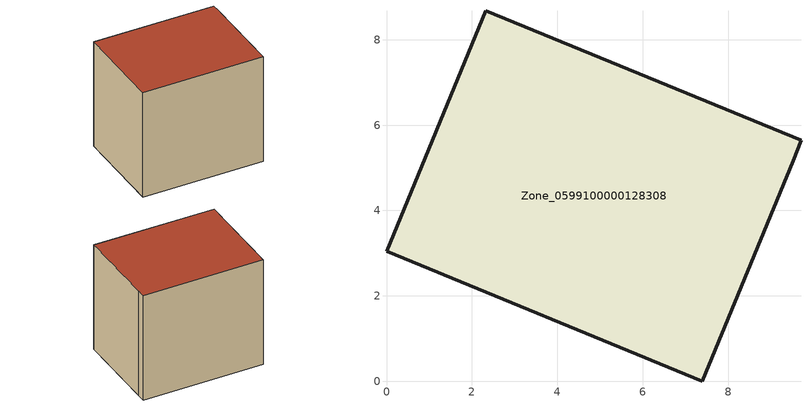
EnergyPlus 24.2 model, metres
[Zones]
Zone_0599100000128308
 floor ground (C_G): 0,3.04 2.32,8.68 9.71,5.64 9.53,5.17 7.4,0 z3.38
 wall outside (C_F): 2.32,8.68 0,3.04 7.4,0 9.53,5.17 9.71,5.64 2.32,8.68 z3.38:10.75
 roof outside (C_R): 9.71,5.64 2.32,8.68 0,3.04 7.4,0 9.53,5.17 z10.75
[BUILDING]
Pand.0599100000128308: North Axis=0; Terrain=City; Loads Convergence Tolerance Value=0.04; Temperature Convergence Tolerance Value=0.4; Solar Distribution=FullExterior; Maximum Number of Warmup Days=25; Minimum Number of Warmup Days=1
[Site:Location]
Rotterdam.The.Hague.AP_ZH_NLD Design_Conditions: Latitude=51.96; Longitude=4.45; Time Zone=1; Elevation=-4.5
[SITE:GROUNDTEMPERATURE:BUILDINGSURFACE]
18, 18, 18, 18, 18, 18, 18, 18, 18, 18, 18, 18
[MATERIAL] Thermal Absorptance=0.9; Solar Absorptance=0.7; Visible Absorptance=0.7
Name | Roughness | Thickness | Conductivity | Density | Specific Heat
G.TI.1946 | MediumSmooth | 0.15 | 1 | 540 | 1210
F.TI.1946 | Rough | 0.3 | 0.857143 | 1920 | 840
R.TI.1946 | MediumRough | 0.2 | 0.1 | 1500 | 1000
[CONSTRUCTION]
C_G: G.TI.1946
C_F: F.TI.1946
C_R: R.TI.1946
[ZONE]
Zone_0599100000128308: Type=1; Multiplier=1; Ceiling Height=Autocalculate; Volume=Autocalculate; Floor Area=autocalculate; Part of Total Floor Area=Yes
[ZONEINFILTRATION:DESIGNFLOWRATE]
Infil_Zone_0599100000128308: Zone or ZoneList or Space or SpaceList=Zone_0599100000128308; Schedule=AlwaysOn; Design Flow Rate Calculation Method=Flow/Area; Flow Rate per Floor Area=0.003; Constant Term Coefficient=1; Temperature Term Coefficient=0; Velocity Term Coefficient=0; Velocity Squared Term Coefficient=0
[HVACTEMPLATE:ZONE:IDEALLOADSAIRSYSTEM]
Zone_0599100000128308: Maximum Heating Supply Air Temperature=50; Minimum Cooling Supply Air Temperature=13; Maximum Heating Supply Air Humidity Ratio=0.0156; Minimum Cooling Supply Air Humidity Ratio=0.0077; Heating Limit=NoLimit; Cooling Limit=NoLimit; Dehumidification Control Type=ConstantSensibleHeatRatio; Cooling Sensible Heat Ratio=0.7; Dehumidification Setpoint=60; Humidification Control Type=None; Humidification Setpoint=30; Outdoor Air Method=None; Outdoor Air Flow Rate per Person=0.00944; Outdoor Air Flow Rate per Zone Floor Area=0; Outdoor Air Flow Rate per Zone=0; Demand Controlled Ventilation Type=None; Outdoor Air Economizer Type=NoEconomizer; Heat Recovery Type=None; Sensible Heat Recovery Effectiveness=0.7; Latent Heat Recovery Effectiveness=0.65
[ZONECONTROL:THERMOSTAT]
ThermostatControl_Zone_0599100000128308: Zone or ZoneList=Zone_0599100000128308; Control Type Schedule=DualSetpointControlType; Control 1=Thermostat_Zone_0599100000128308; Temperature Difference Between Cutout And Setpoint=0
[THERMOSTATSETPOINT:DUALSETPOINT]
Thermostat_Zone_0599100000128308: Heating Setpoint Temperature Schedule=HeatingSetpoint_Zone_0599100000128308; Cooling Setpoint Temperature Schedule=CoolingSetpoint_Zone_0599100000128308
[SCHEDULE:COMPACT]
HeatingSetpoint_Zone_0599100000128308: Through: 12/31, For: AllDays, Until: 24:00, 21
CoolingSetpoint_Zone_0599100000128308: Through: 12/31, For: AllDays, Until: 24:00, 24
DualSetpointControlType: Through: 12/31, For: AllDays, Until: 24:00, 4
AlwaysOn: Through: 12/31, For: AllDays, Until: 24:00, 1
